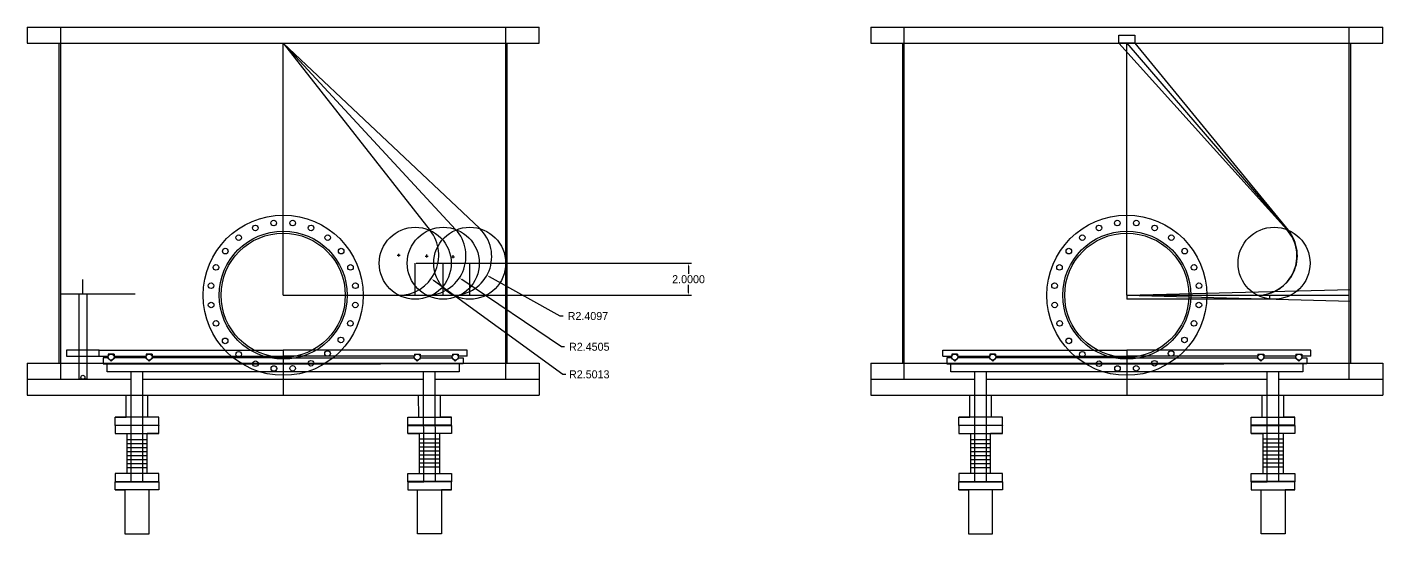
# Model space of a CAD drawing. Header units: inches. Extents: x 26 to 254, y -9 to 39.
# Drawn here: x 25.8 to 110.5, y 7.3 to 39 of the extents above; entities that cross this region are included whole.
import ezdxf

# ---------------------------------------------------------------- set-up
doc = ezdxf.new("R2010")
doc.units = ezdxf.units.IN
doc.header["$MEASUREMENT"] = 0
doc.dimstyles.get("Standard").update_dxf_attribs({"dimtxt": 0.18, "dimasz": 0.18, "dimexe": 0.18, "dimexo": 0.0625, "dimgap": 0.09, "dimtad": 0, "dimtih": 1, "dimtoh": 1, "dimdec": 4, "dimzin": 0, "dimdsep": 46, "dimtxsty": 'Standard', "dimcen": 0.09, "dimadec": 0, "dimazin": 0, "dimtfac": 1, "dimtdec": 4, "dimtofl": 0, "dimtmove": 0, "dimatfit": 3, "dimfxl": 1, "dimtolj": 1, "dimtzin": 0, "dimarcsym": 0})

# ---------------------------------------------------------------- blocks, each defined once
blk = doc.blocks.new('*D1')
at = {"color": 0, "lineweight": -2, "transparency": 16777216}
for p, q in [((48.958, 24.738), (49.138, 24.738)), ((49.048, 24.648), (49.048, 24.828)), ((59.306, 17.293), (51.218, 23.163)), ((59.486, 17.293), (59.306, 17.293))]:
    blk.add_line(p, q, dxfattribs=at)
at = {"color": 0, "transparency": 16777216}
blk.add_solid([(51.236, 23.187), (51.201, 23.139), (51.073, 23.269)], dxfattribs=at)
at = {"layer": 'Defpoints', "color": 0, "transparency": 16777216}
for p in [(49.048, 24.738), (51.073, 23.269)]:
    blk.add_point(p, dxfattribs=at)
at = {"color": 0, "transparency": 16777216, "insert": (60.951, 17.293), "char_height": 0.5, "attachment_point": 5}
blk.add_mtext('\\A1;R2.5013', dxfattribs=at)
blk = doc.blocks.new('*D2')
at = {"color": 0, "lineweight": -2, "transparency": 16777216}
for p, q in [((50.708, 24.687), (50.888, 24.687)), ((50.798, 24.597), (50.798, 24.777)), ((59.222, 19.017), (52.981, 23.218)), ((59.402, 19.017), (59.222, 19.017))]:
    blk.add_line(p, q, dxfattribs=at)
at = {"color": 0, "transparency": 16777216}
blk.add_solid([(52.997, 23.243), (52.964, 23.193), (52.831, 23.319)], dxfattribs=at)
at = {"layer": 'Defpoints', "color": 0, "transparency": 16777216}
for p in [(50.798, 24.687), (52.831, 23.319)]:
    blk.add_point(p, dxfattribs=at)
at = {"color": 0, "transparency": 16777216, "insert": (60.951, 19.017), "char_height": 0.5, "attachment_point": 5}
blk.add_mtext('\\A1;R2.4505', dxfattribs=at)
blk = doc.blocks.new('*D3')
at = {"color": 0, "lineweight": -2, "transparency": 16777216}
for p, q in [((52.358, 24.646), (52.538, 24.646)), ((52.448, 24.556), (52.448, 24.736)), ((59.139, 20.936), (54.713, 23.39)), ((59.319, 20.936), (59.139, 20.936))]:
    blk.add_line(p, q, dxfattribs=at)
at = {"color": 0, "transparency": 16777216}
blk.add_solid([(54.728, 23.417), (54.699, 23.364), (54.556, 23.478)], dxfattribs=at)
at = {"layer": 'Defpoints', "color": 0, "transparency": 16777216}
for p in [(52.448, 24.646), (54.556, 23.478)]:
    blk.add_point(p, dxfattribs=at)
at = {"color": 0, "transparency": 16777216, "insert": (60.867, 20.936), "char_height": 0.5, "attachment_point": 5}
blk.add_mtext('\\A1;R2.4097', dxfattribs=at)
blk = doc.blocks.new('*D4')
at = {"color": 0, "lineweight": -2, "transparency": 16777216}
for p, q in [((50.142, 24.237), (67.333, 24.237)), ((67.153, 24.057), (67.153, 23.577)), ((67.153, 22.417), (67.153, 22.897)), ((50.142, 22.237), (67.333, 22.237))]:
    blk.add_line(p, q, dxfattribs=at)
at = {"color": 0, "transparency": 16777216}
for points in [[(67.123, 24.057), (67.183, 24.057), (67.153, 24.237)], [(67.123, 22.417), (67.183, 22.417), (67.153, 22.237)]]:
    blk.add_solid(points, dxfattribs=at)
at = {"layer": 'Defpoints', "color": 0, "transparency": 16777216}
for p in [(50.079, 24.237), (50.079, 22.237), (67.153, 22.237)]:
    blk.add_point(p, dxfattribs=at)
at = {"color": 0, "transparency": 16777216, "insert": (67.153, 23.237), "char_height": 0.5, "attachment_point": 5}
blk.add_mtext('\\A1;2.0000', dxfattribs=at)

msp = doc.modelspace()

# ---------------------------------------------------------------- linework, layer by layer
for p, q in [((25.82924, 38.98666), (25.82924, 37.98666)), ((25.82924, 38.98666), (57.82924, 38.98666)), ((25.82924, 38.98666), (57.82924, 38.98666)), ((27.92924, 16.98666), (27.92924, 38.98666)), ((55.72924, 16.98666), (55.72924, 38.98666)), ((57.82924, 37.98666), (57.82924, 38.98666)), ((78.53192, 38.98666), (78.53192, 37.98666)), ((78.53192, 38.98666), (110.53192, 38.98666)), ((78.53192, 38.98666), (110.53192, 38.98666)), ((80.63192, 16.98666), (80.63192, 38.98666)), ((108.43192, 16.98666), (108.43192, 38.98666)), ((110.53192, 37.98666), (110.53192, 38.98666)), ((25.82924, 37.98666), (57.82924, 37.98666)), ((27.82924, 17.98666), (27.82924, 37.98666)), ((41.82924, 22.23666), (41.82924, 37.98666)), ((55.82924, 17.98666), (55.82924, 37.98666)), ((78.53192, 37.98666), (110.53192, 37.98666)), ((80.53192, 17.98666), (80.53192, 37.98666)), ((94.03192, 37.98666), (104.52748, 26.34132)), ((94.53192, 22.23666), (94.53192, 37.98666)), ((95.03192, 37.98666), (104.62373, 26.30237)), ((108.53192, 17.98666), (108.53192, 37.98666)), ((50.07924, 22.23666), (50.07924, 24.23666)), ((51.82924, 22.23666), (51.82924, 24.23666)), ((53.47924, 22.23666), (53.47924, 24.23666)), ((29.31264, 22.31706), (29.31264, 23.22352)), ((27.92924, 22.31706), (32.57982, 22.31706)), ((41.82924, 22.23666), (51.82924, 22.23666)), ((51.82924, 22.23666), (53.47924, 22.23666)), ((94.53192, 22.23666), (108.52712, 22.60314)), ((94.53192, 22.23666), (108.43192, 22.23666)), ((94.53192, 22.23666), (94.53192, 22.00279)), ((103.46297, 22.00279), (103.46297, 22.23666)), ((103.46297, 22.00279), (94.53192, 22.00279)), ((25.82924, 17.98666), (39.19533, 17.98666)), ((25.82924, 17.98666), (25.82924, 16.98666)), ((30.82924, 17.45541), (30.82924, 17.95541)), ((41.82924, 17.95541), (35.75654, 17.95541)), ((39.19533, 17.98666), (44.46316, 17.98666)), ((41.82924, 17.95541), (47.90194, 17.95541)), ((41.82924, 17.95541), (41.82924, 15.98666)), ((44.46316, 17.98666), (57.82924, 17.98666)), ((52.82924, 17.95541), (52.82924, 17.45541)), ((57.82924, 17.98666), (57.82924, 16.98666)), ((78.53192, 17.98666), (91.89801, 17.98666)), ((78.53192, 17.98666), (78.53192, 16.98666)), ((83.53192, 17.45541), (83.53192, 17.95541)), ((94.53192, 17.95541), (88.45922, 17.95541)), ((91.89801, 17.98666), (97.16583, 17.98666)), ((94.53192, 17.95541), (100.60462, 17.95541)), ((94.53192, 17.95541), (94.53192, 15.98666)), ((97.16583, 17.98666), (110.53192, 17.98666)), ((105.53192, 17.95541), (105.53192, 17.45541)), ((110.53192, 17.98666), (110.53192, 16.98666)), ((25.82924, 16.98666), (32.32924, 16.98666)), ((25.82924, 16.98666), (32.32924, 16.98666)), ((25.82924, 16.98666), (25.82924, 15.98666)), ((27.92924, 16.98666), (30.82924, 16.98666)), ((32.32924, 17.45541), (30.82924, 17.45541)), ((30.82924, 16.98666), (32.32924, 16.98666)), ((32.32924, 10.58041), (32.32924, 17.45541)), ((33.05924, 17.45541), (32.32924, 17.45541)), ((33.05924, 10.58041), (33.05924, 17.45541)), ((52.82924, 17.45541), (33.05924, 17.45541)), ((33.05924, 16.98666), (50.60289, 16.98666)), ((33.05924, 16.98666), (50.60289, 16.98666)), ((50.60734, 10.58651), (50.60256, 17.4615)), ((51.33734, 10.58701), (51.33256, 17.46201)), ((51.33289, 16.98666), (57.82924, 16.98666)), ((51.33289, 16.98666), (57.82924, 16.98666)), ((57.82924, 16.98666), (57.82924, 15.98666)), ((78.53192, 16.98666), (85.03192, 16.98666)), ((78.53192, 16.98666), (85.03192, 16.98666)), ((78.53192, 16.98666), (78.53192, 15.98666)), ((80.63192, 16.98666), (83.53192, 16.98666)), ((85.03192, 17.45541), (83.53192, 17.45541)), ((83.53192, 16.98666), (85.03192, 16.98666)), ((85.03192, 10.58041), (85.03192, 17.45541)), ((85.76192, 17.45541), (85.03192, 17.45541)), ((85.76192, 10.58041), (85.76192, 17.45541)), ((105.53192, 17.45541), (85.76192, 17.45541)), ((85.76192, 16.98666), (103.30557, 16.98666)), ((85.76192, 16.98666), (103.30557, 16.98666)), ((103.31001, 10.58651), (103.30524, 17.4615)), ((104.04001, 10.58701), (104.03524, 17.46201)), ((104.03557, 16.98666), (110.53192, 16.98666)), ((104.03557, 16.98666), (110.53192, 16.98666)), ((110.53192, 16.98666), (110.53192, 15.98666)), ((25.82924, 15.98666), (57.82924, 15.98666)), ((32.01674, 14.61166), (32.01674, 15.98666)), ((33.37174, 14.61166), (33.37174, 15.98666)), ((50.29204, 14.61754), (50.29108, 15.99254)), ((51.64704, 14.61848), (51.64608, 15.99348)), ((78.53192, 15.98666), (110.53192, 15.98666)), ((84.71942, 14.61166), (84.71942, 15.98666)), ((86.07442, 14.61166), (86.07442, 15.98666)), ((102.99471, 14.61754), (102.99376, 15.99254)), ((104.34971, 14.61848), (104.34876, 15.99348)), ((34.05924, 14.61166), (31.32924, 14.61166)), ((31.32924, 14.61166), (32.01674, 14.61166)), ((31.32924, 14.11166), (31.32924, 14.61166)), ((34.05924, 14.61166), (33.37174, 14.61166)), ((34.05924, 14.11166), (34.05924, 14.61166)), ((49.60454, 14.61706), (52.33454, 14.61896)), ((49.60454, 14.61706), (50.29204, 14.61754)), ((49.60488, 14.11706), (49.60454, 14.61706)), ((52.33454, 14.61896), (51.64704, 14.61848)), ((52.33488, 14.11896), (52.33454, 14.61896)), ((86.76192, 14.61166), (84.03192, 14.61166)), ((84.03192, 14.61166), (84.71942, 14.61166)), ((84.03192, 14.11166), (84.03192, 14.61166)), ((86.76192, 14.61166), (86.07442, 14.61166)), ((86.76192, 14.11166), (86.76192, 14.61166)), ((102.30721, 14.61706), (105.03721, 14.61896)), ((102.30721, 14.61706), (102.99471, 14.61754)), ((102.30756, 14.11706), (102.30721, 14.61706)), ((105.03721, 14.61896), (104.34971, 14.61848)), ((105.03756, 14.11896), (105.03721, 14.61896)), ((31.32924, 14.11166), (34.05924, 14.11166)), ((31.32924, 14.09604), (31.32924, 14.11166)), ((34.05924, 14.09604), (31.32924, 14.09604)), ((31.32924, 14.09604), (31.32924, 13.59604)), ((31.32924, 13.59604), (34.05924, 13.59604)), ((31.32924, 13.59604), (32.06924, 13.59604)), ((32.06924, 13.59604), (32.06924, 11.09604)), ((34.05924, 13.59604), (33.31924, 13.59604)), ((33.31924, 11.09604), (33.31924, 13.59604)), ((34.05924, 14.11166), (34.05924, 14.09604)), ((34.05924, 13.59604), (34.05924, 14.09604)), ((52.33488, 14.11896), (49.60488, 14.11706)), ((49.60488, 14.11706), (49.60489, 14.10143)), ((49.60489, 14.10143), (52.33489, 14.10333)), ((49.60524, 13.60144), (49.60489, 14.10143)), ((52.33524, 13.60333), (49.60524, 13.60144)), ((49.60524, 13.60144), (50.34524, 13.60195)), ((50.34698, 11.10195), (50.34524, 13.60195)), ((52.33524, 13.60333), (51.59524, 13.60282)), ((51.59524, 13.60282), (51.59698, 11.10282)), ((52.33489, 14.10333), (52.33488, 14.11896)), ((52.33489, 14.10333), (52.33524, 13.60333)), ((84.03192, 14.11166), (86.76192, 14.11166)), ((84.03192, 14.09604), (84.03192, 14.11166)), ((86.76192, 14.09604), (84.03192, 14.09604)), ((84.03192, 14.09604), (84.03192, 13.59604)), ((84.03192, 13.59604), (86.76192, 13.59604)), ((84.03192, 13.59604), (84.77192, 13.59604)), ((84.77192, 13.59604), (84.77192, 11.09604)), ((86.76192, 13.59604), (86.02192, 13.59604)), ((86.02192, 11.09604), (86.02192, 13.59604)), ((86.76192, 14.11166), (86.76192, 14.09604)), ((86.76192, 13.59604), (86.76192, 14.09604)), ((105.03756, 14.11896), (102.30756, 14.11706)), ((102.30756, 14.11706), (102.30757, 14.10143)), ((102.30757, 14.10143), (105.03757, 14.10333)), ((102.30792, 13.60144), (102.30757, 14.10143)), ((105.03792, 13.60333), (102.30792, 13.60144)), ((102.30792, 13.60144), (103.04792, 13.60195)), ((103.04965, 11.10195), (103.04792, 13.60195)), ((105.03792, 13.60333), (104.29792, 13.60282)), ((104.29792, 13.60282), (104.29965, 11.10282)), ((105.03757, 14.10333), (105.03756, 14.11896)), ((105.03757, 14.10333), (105.03792, 13.60333)), ((32.06924, 13.23435), (33.31924, 13.23435)), ((32.06924, 13.23435), (33.31924, 13.23435)), ((32.06924, 12.98435), (33.31924, 12.98435)), ((32.06924, 12.73435), (33.31924, 12.73435)), ((51.59549, 13.24113), (50.34549, 13.24026)), ((51.59549, 13.24113), (50.34549, 13.24026)), ((51.59567, 12.99113), (50.34567, 12.99026)), ((51.59584, 12.74113), (50.34584, 12.74026)), ((84.77192, 13.23435), (86.02192, 13.23435)), ((84.77192, 13.23435), (86.02192, 13.23435)), ((84.77192, 12.98435), (86.02192, 12.98435)), ((84.77192, 12.73435), (86.02192, 12.73435)), ((104.29817, 13.24113), (103.04817, 13.24026)), ((104.29817, 13.24113), (103.04817, 13.24026)), ((104.29834, 12.99113), (103.04834, 12.99026)), ((104.29852, 12.74113), (103.04852, 12.74026)), ((32.06924, 12.48435), (33.31924, 12.48435)), ((32.06924, 12.23435), (33.31924, 12.23435)), ((32.06924, 11.98435), (33.31924, 11.98435)), ((32.06924, 11.98435), (33.31924, 11.98435)), ((51.59601, 12.49113), (50.34601, 12.49026)), ((51.59619, 12.24113), (50.34619, 12.24026)), ((51.59636, 11.99113), (50.34636, 11.99026)), ((51.59636, 11.99113), (50.34636, 11.99026)), ((84.77192, 12.48435), (86.02192, 12.48435)), ((84.77192, 12.23435), (86.02192, 12.23435)), ((84.77192, 11.98435), (86.02192, 11.98435)), ((84.77192, 11.98435), (86.02192, 11.98435)), ((104.29869, 12.49113), (103.04869, 12.49026)), ((104.29886, 12.24113), (103.04886, 12.24026)), ((104.29904, 11.99113), (103.04904, 11.99026)), ((104.29904, 11.99113), (103.04904, 11.99026)), ((32.06924, 11.09604), (31.32924, 11.09604)), ((31.32924, 11.09604), (31.32924, 10.59604)), ((32.06924, 11.73435), (33.31924, 11.73435)), ((32.06924, 11.73435), (33.31924, 11.73435)), ((32.06924, 11.48435), (33.31924, 11.48435)), ((33.31924, 11.09604), (32.06924, 11.09604)), ((34.05924, 11.09604), (33.31924, 11.09604)), ((34.05924, 10.59604), (34.05924, 11.09604)), ((49.60698, 11.10144), (50.34698, 11.10195)), ((49.60733, 10.60144), (49.60698, 11.10144)), ((51.59653, 11.74113), (50.34653, 11.74026)), ((51.59653, 11.74113), (50.34653, 11.74026)), ((51.59671, 11.49113), (50.34671, 11.49026)), ((50.34698, 11.10195), (51.59698, 11.10282)), ((51.59698, 11.10282), (52.33698, 11.10333)), ((52.33698, 11.10333), (52.33732, 10.60333)), ((84.77192, 11.09604), (84.03192, 11.09604)), ((84.03192, 11.09604), (84.03192, 10.59604)), ((84.77192, 11.73435), (86.02192, 11.73435)), ((84.77192, 11.73435), (86.02192, 11.73435)), ((84.77192, 11.48435), (86.02192, 11.48435)), ((86.02192, 11.09604), (84.77192, 11.09604)), ((86.76192, 11.09604), (86.02192, 11.09604)), ((86.76192, 10.59604), (86.76192, 11.09604)), ((102.30965, 11.10144), (103.04965, 11.10195)), ((102.31, 10.60144), (102.30965, 11.10144)), ((104.29921, 11.74113), (103.04921, 11.74026)), ((104.29921, 11.74113), (103.04921, 11.74026)), ((104.29938, 11.49113), (103.04938, 11.49026)), ((103.04965, 11.10195), (104.29965, 11.10282)), ((104.29965, 11.10282), (105.03965, 11.10333)), ((105.03965, 11.10333), (105.04, 10.60333)), ((31.32924, 10.59604), (34.05924, 10.59604)), ((31.32924, 10.59604), (31.32924, 10.58041)), ((31.32924, 10.58041), (34.05924, 10.58041)), ((31.32924, 10.08041), (31.32924, 10.58041)), ((31.32924, 10.58041), (32.32924, 10.58041)), ((34.05924, 10.58041), (33.05924, 10.58041)), ((34.05924, 10.58041), (34.05924, 10.59604)), ((34.05924, 10.58041), (34.05924, 10.08041)), ((52.33732, 10.60333), (49.60733, 10.60144)), ((49.60734, 10.58581), (49.60733, 10.60144)), ((52.33734, 10.58771), (49.60734, 10.58581)), ((49.60734, 10.58581), (50.60734, 10.58651)), ((49.60734, 10.58581), (49.60768, 10.08581)), ((52.33734, 10.58771), (51.33734, 10.58701)), ((52.33732, 10.60333), (52.33734, 10.58771)), ((52.33768, 10.08771), (52.33734, 10.58771)), ((84.03192, 10.59604), (86.76192, 10.59604)), ((84.03192, 10.59604), (84.03192, 10.58041)), ((84.03192, 10.58041), (86.76192, 10.58041)), ((84.03192, 10.08041), (84.03192, 10.58041)), ((84.03192, 10.58041), (85.03192, 10.58041)), ((86.76192, 10.58041), (85.76192, 10.58041)), ((86.76192, 10.58041), (86.76192, 10.59604)), ((86.76192, 10.58041), (86.76192, 10.08041)), ((105.04, 10.60333), (102.31, 10.60144)), ((102.31001, 10.58581), (102.31, 10.60144)), ((105.04001, 10.58771), (102.31001, 10.58581)), ((102.31001, 10.58581), (103.31001, 10.58651)), ((102.31001, 10.58581), (102.31036, 10.08581)), ((105.04001, 10.58771), (104.04001, 10.58701)), ((105.04, 10.60333), (105.04001, 10.58771)), ((105.04036, 10.08771), (105.04001, 10.58771)), ((34.05924, 10.08041), (31.32924, 10.08041)), ((31.32924, 10.08041), (31.94424, 10.08041)), ((31.94424, 10.08041), (31.94424, 7.33041)), ((34.05924, 10.08041), (33.44424, 10.08041)), ((33.44424, 7.33041), (33.44424, 10.08041)), ((49.60768, 10.08581), (52.33768, 10.08771)), ((49.60768, 10.08581), (50.22268, 10.08624)), ((50.22459, 7.33624), (50.22268, 10.08624)), ((52.33768, 10.08771), (51.72268, 10.08728)), ((51.72268, 10.08728), (51.72459, 7.33728)), ((86.76192, 10.08041), (84.03192, 10.08041)), ((84.03192, 10.08041), (84.64692, 10.08041)), ((84.64692, 10.08041), (84.64692, 7.33041)), ((86.76192, 10.08041), (86.14692, 10.08041)), ((86.14692, 7.33041), (86.14692, 10.08041)), ((102.31036, 10.08581), (105.04036, 10.08771)), ((102.31036, 10.08581), (102.92536, 10.08624)), ((102.92727, 7.33624), (102.92536, 10.08624)), ((105.04036, 10.08771), (104.42536, 10.08728)), ((104.42536, 10.08728), (104.42727, 7.33728)), ((31.94424, 7.33041), (33.44424, 7.33041)), ((51.72459, 7.33728), (50.22459, 7.33624)), ((84.64692, 7.33041), (86.14692, 7.33041)), ((104.42727, 7.33728), (102.92727, 7.33624))]:
    msp.add_line(p, q)
at = {"color": 2}
for p, q in [((94.03192, 37.98666), (94.03192, 38.48666)), ((94.03192, 38.48666), (95.03192, 38.48666)), ((95.03192, 38.48666), (95.03192, 37.98666)), ((41.82924, 37.98666), (51.01606, 26.28236)), ((52.59699, 26.35163), (41.82924, 37.98666)), ((54.10276, 26.39854), (41.82924, 37.98666)), ((95.03192, 37.98666), (94.03192, 37.98666)), ((41.82924, 22.23666), (50.07924, 22.23666))]:
    msp.add_line(p, q, dxfattribs=at)
at = {"color": 6}
for p, q in [((94.53192, 37.98666), (104.57493, 26.32277)), ((94.53192, 22.23666), (102.70114, 22.23666)), ((94.53192, 22.23666), (108.52712, 21.87018))]:
    msp.add_line(p, q, dxfattribs=at)
at = {"color": 4}
for p, q in [((29.06264, 22.31706), (29.06264, 17.01166)), ((29.56264, 22.31706), (29.56264, 17.01166)), ((30.32924, 18.79818), (28.29604, 18.79818)), ((28.29604, 18.79818), (28.29604, 18.42318)), ((30.32924, 18.42318), (30.32924, 18.79818)), ((30.32924, 18.79818), (41.82924, 18.79818)), ((30.32924, 18.42318), (30.32924, 18.79818)), ((41.82924, 18.79818), (41.82924, 18.42318)), ((41.82924, 18.79818), (41.82924, 18.42318)), ((41.82924, 18.79818), (41.82924, 18.42318)), ((53.32924, 18.79818), (41.82924, 18.79818)), ((41.82924, 18.79818), (41.82924, 18.42318)), ((53.32924, 18.42318), (53.32924, 18.79818)), ((83.03192, 18.42318), (83.03192, 18.79818)), ((83.03192, 18.79818), (94.53192, 18.79818)), ((83.03192, 18.42318), (83.03192, 18.79818)), ((94.53192, 18.79818), (94.53192, 18.42318)), ((94.53192, 18.79818), (94.53192, 18.42318)), ((94.53192, 18.79818), (94.53192, 18.42318)), ((106.03192, 18.79818), (94.53192, 18.79818)), ((94.53192, 18.79818), (94.53192, 18.42318)), ((106.03192, 18.42318), (106.03192, 18.79818)), ((28.29604, 18.42318), (30.32924, 18.42318)), ((30.32924, 18.42318), (30.89814, 18.42318)), ((30.85827, 18.33041), (30.57924, 18.33041)), ((30.57924, 18.33041), (30.57924, 17.95541)), ((30.57924, 17.95541), (32.32924, 17.95541)), ((31.07924, 18.10944), (30.85827, 18.33041)), ((31.26034, 18.56215), (30.89814, 18.56215)), ((30.89814, 18.56215), (30.89814, 18.42318)), ((31.30021, 18.33041), (31.07924, 18.10944)), ((31.26034, 18.56215), (31.26034, 18.42318)), ((31.26034, 18.42318), (33.27314, 18.42318)), ((33.23327, 18.33041), (31.30021, 18.33041)), ((32.32924, 17.95541), (41.82924, 17.95541)), ((32.32924, 17.95541), (41.82924, 17.95541)), ((33.45424, 18.10944), (33.23327, 18.33041)), ((33.63534, 18.56215), (33.27314, 18.56215)), ((33.27314, 18.56215), (33.27314, 18.42318)), ((33.67521, 18.33041), (33.45424, 18.10944)), ((33.63534, 18.56215), (33.63534, 18.42318)), ((33.63534, 18.42318), (41.82924, 18.42318)), ((41.82924, 18.33041), (33.67521, 18.33041)), ((50.02314, 18.42318), (41.82924, 18.42318)), ((41.82924, 18.33041), (41.82924, 17.95541)), ((41.82924, 18.33041), (41.82924, 17.95541)), ((41.82924, 18.33041), (41.82924, 17.95541)), ((41.82924, 18.33041), (41.82924, 17.95541)), ((41.82924, 18.33041), (49.98327, 18.33041)), ((41.82924, 18.33041), (41.82924, 17.95541)), ((41.82924, 18.33041), (41.82924, 17.95541)), ((41.82924, 18.33041), (41.82924, 17.95541)), ((41.82924, 18.33041), (41.82924, 17.95541)), ((51.32924, 17.95541), (41.82924, 17.95541)), ((51.32924, 17.95541), (41.82924, 17.95541)), ((49.98327, 18.33041), (50.20424, 18.10944)), ((50.02314, 18.56215), (50.38534, 18.56215)), ((50.02314, 18.56215), (50.02314, 18.42318)), ((50.20424, 18.10944), (50.42521, 18.33041)), ((50.38534, 18.56215), (50.38534, 18.42318)), ((52.39814, 18.42318), (50.38534, 18.42318)), ((50.42521, 18.33041), (52.35827, 18.33041)), ((53.07924, 17.95541), (51.32924, 17.95541)), ((52.35827, 18.33041), (52.57924, 18.10944)), ((52.39814, 18.56215), (52.76034, 18.56215)), ((52.39814, 18.56215), (52.39814, 18.42318)), ((52.57924, 18.10944), (52.80021, 18.33041)), ((52.76034, 18.56215), (52.76034, 18.42318)), ((53.32924, 18.42318), (52.76034, 18.42318)), ((52.80021, 18.33041), (53.07924, 18.33041)), ((53.07924, 18.33041), (53.07924, 17.95541)), ((83.03192, 18.42318), (83.60082, 18.42318)), ((83.56095, 18.33041), (83.28192, 18.33041)), ((83.28192, 18.33041), (83.28192, 17.95541)), ((83.28192, 17.95541), (85.03192, 17.95541)), ((83.78192, 18.10944), (83.56095, 18.33041)), ((83.96302, 18.56215), (83.60082, 18.56215)), ((83.60082, 18.56215), (83.60082, 18.42318)), ((84.00289, 18.33041), (83.78192, 18.10944)), ((83.96302, 18.56215), (83.96302, 18.42318)), ((83.96302, 18.42318), (85.97582, 18.42318)), ((85.93595, 18.33041), (84.00289, 18.33041)), ((85.03192, 17.95541), (94.53192, 17.95541)), ((85.03192, 17.95541), (94.53192, 17.95541)), ((86.15692, 18.10944), (85.93595, 18.33041)), ((86.33802, 18.56215), (85.97582, 18.56215)), ((85.97582, 18.56215), (85.97582, 18.42318)), ((86.37789, 18.33041), (86.15692, 18.10944)), ((86.33802, 18.56215), (86.33802, 18.42318)), ((86.33802, 18.42318), (94.53192, 18.42318)), ((94.53192, 18.33041), (86.37789, 18.33041)), ((102.72582, 18.42318), (94.53192, 18.42318)), ((94.53192, 18.33041), (94.53192, 17.95541)), ((94.53192, 18.33041), (94.53192, 17.95541)), ((94.53192, 18.33041), (94.53192, 17.95541)), ((94.53192, 18.33041), (94.53192, 17.95541)), ((94.53192, 18.33041), (102.68595, 18.33041)), ((94.53192, 18.33041), (94.53192, 17.95541)), ((94.53192, 18.33041), (94.53192, 17.95541)), ((94.53192, 18.33041), (94.53192, 17.95541)), ((94.53192, 18.33041), (94.53192, 17.95541)), ((104.03192, 17.95541), (94.53192, 17.95541)), ((104.03192, 17.95541), (94.53192, 17.95541)), ((102.68595, 18.33041), (102.90692, 18.10944)), ((102.72582, 18.56215), (103.08802, 18.56215)), ((102.72582, 18.56215), (102.72582, 18.42318)), ((102.90692, 18.10944), (103.12789, 18.33041)), ((103.08802, 18.56215), (103.08802, 18.42318)), ((105.10082, 18.42318), (103.08802, 18.42318)), ((103.12789, 18.33041), (105.06095, 18.33041)), ((105.78192, 17.95541), (104.03192, 17.95541)), ((105.06095, 18.33041), (105.28192, 18.10944)), ((105.10082, 18.56215), (105.46302, 18.56215)), ((105.10082, 18.56215), (105.10082, 18.42318)), ((105.28192, 18.10944), (105.50289, 18.33041)), ((105.46302, 18.56215), (105.46302, 18.42318)), ((106.03192, 18.42318), (105.46302, 18.42318)), ((105.50289, 18.33041), (105.78192, 18.33041)), ((105.78192, 18.33041), (105.78192, 17.95541)), ((29.06264, 17.01166), (29.56264, 17.01166))]:
    msp.add_line(p, q, dxfattribs=at)
at = {"color": 1}
for p, q in [((52.82924, 17.95541), (30.82924, 17.95541)), ((105.53192, 17.95541), (83.53192, 17.95541))]:
    msp.add_line(p, q, dxfattribs=at)
for centre, radius in [((41.82924, 22.23666), 5), ((94.53192, 22.23666), 5), ((40.08803, 26.44031), 0.175), ((41.23535, 26.74774), 0.175), ((42.42314, 26.74774), 0.175), ((43.57045, 26.44031), 0.175), ((92.79071, 26.44031), 0.175), ((93.93803, 26.74774), 0.175), ((95.12581, 26.74774), 0.175), ((96.27313, 26.44031), 0.175), ((41.82924, 22.23666), 4), ((41.82924, 22.23666), 3.88), ((39.04893, 25.83348), 0.175), ((44.60955, 25.83348), 0.175), ((94.53192, 22.23666), 4), ((94.53192, 22.23666), 3.88), ((91.75161, 25.83348), 0.175), ((97.31223, 25.83348), 0.175), ((38.20904, 24.99359), 0.175), ((45.44945, 24.99359), 0.175), ((90.91172, 24.99359), 0.175), ((98.15212, 24.99359), 0.175), ((37.62559, 23.97787), 0.175), ((46.03289, 23.97787), 0.175), ((90.32827, 23.97787), 0.175), ((98.73557, 23.97787), 0.175), ((37.31817, 22.83056), 0.175), ((46.34032, 22.83056), 0.175), ((90.02085, 22.83056), 0.175), ((99.04299, 22.83056), 0.175), ((37.32415, 21.62725), 0.175), ((46.33433, 21.62725), 0.175), ((90.02683, 21.62725), 0.175), ((99.03701, 21.62725), 0.175), ((37.63158, 20.47994), 0.175), ((46.02691, 20.47994), 0.175), ((90.33425, 20.47994), 0.175), ((98.72959, 20.47994), 0.175), ((38.20416, 19.38553), 0.175), ((45.43388, 19.44509), 0.175), ((90.90683, 19.38553), 0.175), ((98.13656, 19.44509), 0.175), ((39.04945, 18.55107), 0.175), ((44.59942, 18.5998), 0.175), ((91.75212, 18.55107), 0.175), ((97.3021, 18.5998), 0.175), ((40.09836, 17.96135), 0.175), ((41.24763, 17.66133), 0.175), ((42.41895, 17.67146), 0.175), ((43.56426, 17.98628), 0.175), ((92.80103, 17.96135), 0.175), ((93.95031, 17.66133), 0.175), ((95.12162, 17.67146), 0.175), ((96.26693, 17.98628), 0.175), ((29.31264, 17.11166), 0.125)]:
    msp.add_circle(centre, radius)
for centre in [(50.07924, 24.23666), (51.82924, 24.23666), (53.47924, 24.23666), (103.73192, 24.23666)]:
    msp.add_circle(centre, 2.25, dxfattribs=at)
at = {"color": 4}
for centre in [(31.07924, 18.37461), (33.45424, 18.37461), (50.20424, 18.37461), (52.57924, 18.37461), (83.78192, 18.37461), (86.15692, 18.37461), (102.90692, 18.37461), (105.28192, 18.37461)]:
    msp.add_circle(centre, 0.1875, dxfattribs=at)
at = {"color": 2}
for centre, radius, end in [((49.04847, 24.73797), 2.50131, 38.1287605), ((50.79847, 24.68718), 2.45052, 42.782744), ((52.44847, 24.64638), 2.40972, 46.645666)]:
    msp.add_arc(centre, radius, 270, end, dxfattribs=at)
for centre, radius, end in [((102.70114, 24.6953), 2.45864, 42.0270223), ((102.70114, 24.72409), 2.48743, 39.3832613)]:
    msp.add_arc(centre, radius, 270, end)
at = {"color": 6}
msp.add_arc((102.70114, 24.70935), 2.47269, 270, 40.7298301, dxfattribs=at)

# ---------------------------------------------------------------- dimensions: what is measured, and where the dimension line sits
for center, mpoint, picture, middle in [((49.04847, 24.73797), (51.07277, 23.26871), '*D1', (60.95097, 17.29294)), ((50.79847, 24.68718), (52.83139, 23.31888), '*D2', (60.95083, 19.01721)), ((52.44847, 24.64638), (54.55584, 23.47774), '*D3', (60.86736, 20.93615))]:
    dim = msp.add_radius_dim(center=center, mpoint=mpoint, dimstyle='Standard', override={"dimtxt": 0.5})
    dim.commit()
    dim.dimension.update_dxf_attribs({"geometry": picture, "text_midpoint": middle, "dimtype": 164})
dim = msp.add_linear_dim(base=(67.15269, 22.23666), p1=(50.07924, 24.23666), p2=(50.07924, 22.23666), angle=90, dimstyle='Standard', override={"dimtxt": 0.5})
dim.commit()
dim.dimension.update_dxf_attribs({"geometry": '*D4', "text_midpoint": (67.15269, 23.23666), "dimtype": 160})

doc.saveas('drawing.dxf')
